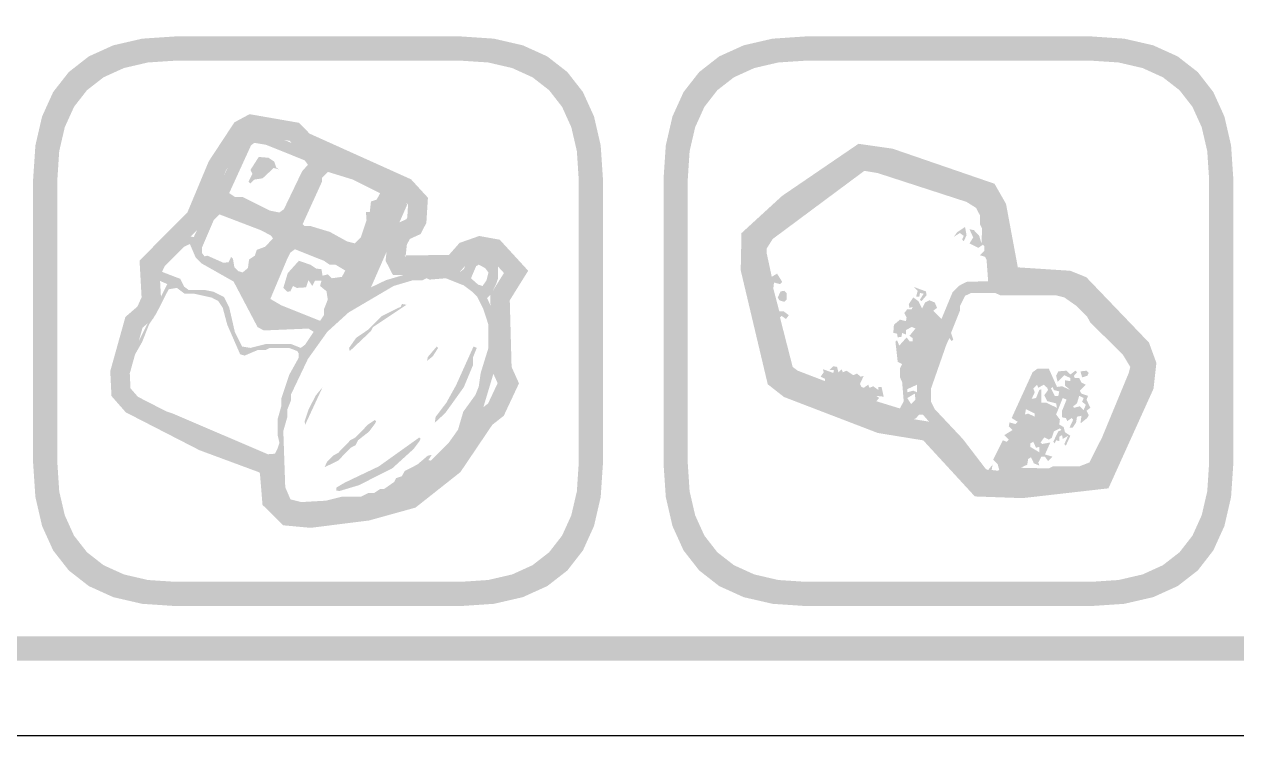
# Model space of a CAD drawing. Header units: millimetres. Extents: x 4 to 272, y 4 to 144.
# Drawn here: x 20.75 to 40.76, y 3.96 to 15.7 of the extents above; entities that cross this region are included whole.
import ezdxf

# ---------------------------------------------------------------- set-up
doc = ezdxf.new("R2010")
doc.units = ezdxf.units.MM
doc.layers.add('CUT', color=1, linetype='Continuous')
doc.layers.add('RASTER', color=7, linetype='Continuous')

msp = doc.modelspace()

# ---------------------------------------------------------------- hatches: boundary and pattern name
at = {"layer": 'RASTER'}
h = msp.add_hatch(color=7, dxfattribs=at)
h.paths.add_polyline_path([(5.2, 20.6), (5.234, 21.116), (5.337, 21.563), (5.509, 21.941), (5.75, 22.25), (6.059, 22.491), (6.438, 22.662), (6.884, 22.766), (7.4, 22.8), (64.6, 22.8), (65.116, 22.766), (65.563, 22.662), (65.941, 22.491), (66.25, 22.25), (66.491, 21.941), (66.663, 21.562), (66.766, 21.116), (66.8, 20.6), (66.8, 7.4), (66.766, 6.884), (66.663, 6.438), (66.491, 6.059), (66.25, 5.75), (65.941, 5.509), (65.563, 5.337), (65.116, 5.234), (64.6, 5.2), (7.4, 5.2), (6.884, 5.234), (6.438, 5.337), (6.059, 5.509), (5.75, 5.75), (5.509, 6.059), (5.337, 6.438), (5.234, 6.884), (5.2, 7.4)])
h.paths.add_polyline_path([(5.6, 20.6), (5.6, 7.4), (5.628, 6.978), (5.712, 6.613), (5.853, 6.303), (6.05, 6.05), (6.303, 5.853), (6.612, 5.712), (6.978, 5.628), (7.4, 5.6), (64.6, 5.6), (65.022, 5.628), (65.387, 5.712), (65.697, 5.853), (65.95, 6.05), (66.147, 6.303), (66.288, 6.613), (66.372, 6.978), (66.4, 7.4), (66.4, 20.6), (66.372, 21.022), (66.288, 21.387), (66.147, 21.697), (65.95, 21.95), (65.697, 22.147), (65.387, 22.288), (65.022, 22.372), (64.6, 22.4), (7.4, 22.4), (6.978, 22.372), (6.612, 22.288), (6.303, 22.147), (6.05, 21.95), (5.853, 21.697), (5.712, 21.388), (5.628, 21.022), (5.6, 20.6)], flags=0)
h = msp.add_hatch(color=7, dxfattribs=at)
h.paths.add_polyline_path([(20.9, 13.15), (20.937, 13.701), (21.047, 14.178), (21.23, 14.582), (21.488, 14.912), (21.818, 15.17), (22.222, 15.353), (22.699, 15.463), (23.25, 15.5), (27.95, 15.5), (28.501, 15.463), (28.978, 15.353), (29.382, 15.17), (29.713, 14.912), (29.97, 14.582), (30.153, 14.178), (30.263, 13.701), (30.3, 13.15), (30.3, 8.45), (30.263, 7.899), (30.153, 7.422), (29.97, 7.018), (29.713, 6.687), (29.382, 6.43), (28.978, 6.247), (28.501, 6.137), (27.95, 6.1), (23.25, 6.1), (22.699, 6.137), (22.222, 6.247), (21.818, 6.43), (21.488, 6.688), (21.23, 7.018), (21.047, 7.422), (20.937, 7.899), (20.9, 8.45)])
h.paths.add_polyline_path([(21.3, 13.15), (21.3, 8.45), (21.33, 7.993), (21.422, 7.597), (21.574, 7.262), (21.788, 6.988), (22.062, 6.774), (22.397, 6.622), (22.793, 6.53), (23.25, 6.5), (27.95, 6.5), (28.407, 6.53), (28.803, 6.622), (29.138, 6.774), (29.413, 6.988), (29.626, 7.262), (29.778, 7.597), (29.87, 7.993), (29.9, 8.45), (29.9, 13.15), (29.87, 13.607), (29.778, 14.003), (29.626, 14.338), (29.413, 14.612), (29.138, 14.826), (28.803, 14.978), (28.407, 15.07), (27.95, 15.1), (23.25, 15.1), (22.793, 15.07), (22.397, 14.978), (22.062, 14.826), (21.788, 14.613), (21.574, 14.338), (21.422, 14.003), (21.33, 13.607), (21.3, 13.15)], flags=0)
h = msp.add_hatch(color=7, dxfattribs=at)
h.paths.add_polyline_path([(31.3, 13.15), (31.337, 13.701), (31.447, 14.178), (31.63, 14.582), (31.888, 14.912), (32.218, 15.17), (32.622, 15.353), (33.099, 15.463), (33.65, 15.5), (38.35, 15.5), (38.901, 15.463), (39.378, 15.353), (39.782, 15.17), (40.113, 14.912), (40.37, 14.582), (40.553, 14.178), (40.663, 13.701), (40.7, 13.15), (40.7, 8.45), (40.663, 7.899), (40.553, 7.422), (40.37, 7.018), (40.113, 6.687), (39.782, 6.43), (39.378, 6.247), (38.901, 6.137), (38.35, 6.1), (33.65, 6.1), (33.099, 6.137), (32.622, 6.247), (32.218, 6.43), (31.888, 6.688), (31.63, 7.018), (31.447, 7.422), (31.337, 7.899), (31.3, 8.45)])
h.paths.add_polyline_path([(31.7, 13.15), (31.7, 8.45), (31.73, 7.993), (31.822, 7.597), (31.974, 7.262), (32.187, 6.988), (32.462, 6.774), (32.797, 6.622), (33.193, 6.53), (33.65, 6.5), (38.35, 6.5), (38.807, 6.53), (39.203, 6.622), (39.538, 6.774), (39.813, 6.988), (40.026, 7.262), (40.178, 7.597), (40.27, 7.993), (40.3, 8.45), (40.3, 13.15), (40.27, 13.607), (40.178, 14.003), (40.026, 14.338), (39.813, 14.612), (39.538, 14.826), (39.203, 14.978), (38.807, 15.07), (38.35, 15.1), (33.65, 15.1), (33.193, 15.07), (32.797, 14.978), (32.462, 14.826), (32.188, 14.613), (31.974, 14.338), (31.822, 14.003), (31.73, 13.607), (31.7, 13.15)], flags=0)
h = msp.add_hatch(color=7, dxfattribs=at)
h.paths.add_polyline_path([(24.47, 14.217), (25.288, 14.074), (25.46, 13.896), (27.134, 13.142), (27.413, 12.838), (27.387, 12.423), (27.292, 12.239), (27.115, 12.158), (27.066, 12.067), (27.043, 11.859), (27.03, 11.885), (27.76, 11.895), (27.935, 12.093), (28.26, 12.207), (28.598, 12.145), (29.067, 11.633), (28.763, 11.146), (28.793, 10.046), (28.915, 9.775), (28.664, 9.24), (28.475, 9.091), (27.948, 8.31), (27.208, 7.725), (26.441, 7.512), (25.477, 7.391), (25.022, 7.433), (24.684, 7.77), (24.641, 8.289), (24.629, 8.307), (23.644, 8.672), (22.428, 9.297), (22.192, 9.566), (22.172, 9.976), (22.422, 10.871), (22.62, 11.042), (22.689, 11.195), (22.655, 11.801), (23.446, 12.599), (23.797, 13.439), (24.22, 14.082)])
h.paths.add_polyline_path([(24.524, 13.883), (24.443, 13.839), (24.081, 13.288), (23.717, 12.418), (22.982, 11.677), (23.012, 11.135), (22.883, 10.846), (22.704, 10.692), (22.494, 9.94), (22.506, 9.693), (22.628, 9.553), (23.774, 8.965), (24.838, 8.571), (24.953, 8.397), (24.994, 7.914), (25.167, 7.741), (25.471, 7.712), (26.378, 7.827), (27.06, 8.016), (27.711, 8.53), (28.238, 9.312), (28.406, 9.444), (28.563, 9.778), (28.475, 9.973), (28.441, 11.234), (28.667, 11.596), (28.434, 11.85), (28.286, 11.877), (28.12, 11.819), (27.906, 11.577), (26.836, 11.562), (26.714, 11.798), (26.755, 12.164), (26.884, 12.405), (27.059, 12.484), (27.072, 12.51), (27.085, 12.722), (26.942, 12.877), (25.272, 13.629), (25.13, 13.777), (24.524, 13.883)], flags=0)
h = msp.add_hatch(color=7, dxfattribs=at)
h.paths.add_polyline_path([(24.494, 13.957), (24.612, 13.967), (24.932, 13.839), (26.655, 13.105), (26.984, 12.923), (27.07, 12.722), (26.473, 11.359), (26.719, 11.477), (27.261, 11.637), (27.676, 11.669), (27.932, 11.605), (28.005, 11.659), (28.082, 11.838), (28.155, 11.892), (28.347, 11.892), (28.516, 11.806), (28.57, 11.701), (28.57, 11.509), (28.538, 11.414), (28.452, 11.244), (28.388, 11.181), (28.538, 10.871), (28.57, 10.711), (28.57, 10.36), (28.538, 10.296), (28.506, 9.977), (28.315, 9.339), (28.165, 9.042), (27.846, 8.595), (27.494, 8.244), (27.207, 8.053), (26.847, 7.871), (26.527, 7.775), (26.208, 7.743), (26.144, 7.711), (25.953, 7.711), (25.634, 7.647), (25.187, 7.647), (25.018, 7.733), (24.9, 7.935), (24.9, 8.445), (24.877, 8.487), (23.974, 8.86), (23.058, 9.285), (23.112, 9.307), (23.208, 9.275), (24.772, 8.605), (24.89, 8.614), (24.932, 8.701), (24.963, 8.796), (24.932, 8.924), (24.932, 9.179), (24.995, 9.403), (24.995, 9.53), (25.123, 9.913), (25.283, 10.201), (25.283, 10.264), (25.26, 10.306), (25.123, 10.36), (24.804, 10.36), (24.74, 10.328), (24.612, 10.328), (24.389, 10.233), (24.315, 10.255), (24.102, 10.743), (24.028, 11.021), (23.952, 11.136), (23.846, 11.19), (23.559, 11.254), (23.399, 11.254), (23.272, 11.35), (23.135, 11.327), (22.93, 10.925), (22.815, 10.753), (22.697, 10.456), (22.57, 10.233), (22.506, 10.073), (22.506, 9.977), (22.442, 9.85), (22.442, 9.754), (22.496, 9.648), (22.592, 9.553), (23.039, 9.317), (22.921, 9.339), (22.56, 9.521), (22.464, 9.617), (22.41, 9.722), (22.41, 9.913), (22.506, 10.201), (23.112, 11.414), (22.911, 11.5), (22.889, 11.669), (23.026, 11.851), (23.09, 11.883), (23.294, 12.093), (23.473, 12.202), (23.549, 12.189), (24.347, 13.817), (24.411, 13.913)])
h.paths.add_polyline_path([(24.548, 13.744), (24.494, 13.702), (24.134, 12.914), (24.229, 12.85), (24.357, 12.85), (24.804, 12.626), (24.963, 12.594), (25.037, 12.649), (25.337, 13.274), (25.433, 13.383), (25.378, 13.456), (24.74, 13.712)], flags=0)
h.paths.add_polyline_path([(24.622, 13.511), (24.781, 13.498), (24.877, 13.434), (24.909, 13.338), (24.954, 13.306), (24.868, 13.329), (24.686, 13.159), (24.548, 13.137), (24.485, 13.073), (24.453, 13.105), (24.517, 13.233), (24.485, 13.297)], flags=0)
h.paths.add_polyline_path([(25.761, 13.265), (25.666, 13.169), (25.666, 13.105), (25.346, 12.403), (25.378, 12.371), (25.474, 12.371), (25.793, 12.275), (26.081, 12.116), (26.208, 12.084), (26.304, 12.18), (26.4, 12.467), (26.39, 12.604), (26.454, 12.604), (26.473, 12.776), (26.569, 12.808), (26.623, 12.914), (26.176, 13.137)], flags=0)
h.paths.add_polyline_path([(23.974, 12.563), (23.878, 12.467), (23.687, 12.02), (23.687, 11.924), (23.728, 11.87), (23.773, 11.883), (24.038, 11.765), (24.124, 11.774), (24.165, 11.86), (24.197, 11.828), (24.22, 11.691), (24.284, 11.627), (24.357, 11.605), (24.443, 11.678), (24.462, 11.819), (24.558, 11.883), (24.59, 11.978), (24.73, 12.03), (24.858, 12.17), (24.813, 12.221), (24.644, 12.307)], flags=0)
h.paths.add_polyline_path([(23.486, 12.074), (23.39, 12.03), (23.071, 11.71), (23.026, 11.615), (23.326, 11.5), (23.39, 11.372), (23.463, 11.318), (23.719, 11.318), (23.878, 11.286), (24.047, 11.2), (24.134, 11.031), (24.229, 10.616), (24.347, 10.383), (24.485, 10.36), (24.74, 10.424), (25.155, 10.424), (25.315, 10.36), (25.388, 10.415), (25.528, 10.625), (25.442, 10.679), (24.708, 10.648), (24.603, 10.702), (24.207, 11.455), (23.677, 11.755), (23.581, 11.851)], flags=0)
h.paths.add_polyline_path([(25.219, 11.988), (25.145, 11.934), (25.091, 11.828), (24.813, 11.168), (24.995, 11.062), (25.634, 10.807), (25.698, 10.903), (25.698, 10.999), (25.761, 11.158), (25.739, 11.295), (25.634, 11.382), (25.656, 11.468), (25.548, 11.468), (25.506, 11.382), (25.442, 11.477), (25.401, 11.359), (25.251, 11.35), (25.187, 11.382), (25.145, 11.295), (25.091, 11.286), (25.027, 11.35), (25.101, 11.595), (25.283, 11.797), (25.474, 11.733), (25.57, 11.669), (25.656, 11.659), (25.675, 11.551), (25.761, 11.573), (25.825, 11.509), (25.994, 11.532), (26.049, 11.637), (25.889, 11.733), (25.793, 11.733), (25.698, 11.797)], flags=0)
h.paths.add_polyline_path([(28.251, 11.733), (28.209, 11.71), (28.123, 11.509), (28.241, 11.404), (28.315, 11.382), (28.379, 11.477), (28.411, 11.605), (28.356, 11.678)], flags=0)
h.paths.add_polyline_path([(27.389, 11.509), (27.325, 11.477), (27.166, 11.477), (26.847, 11.382), (26.103, 10.944), (25.752, 10.625), (25.433, 10.178), (25.155, 9.594), (25.155, 9.498), (25.091, 9.339), (25.091, 9.211), (25.027, 8.988), (25.059, 8.062), (25.145, 7.861), (25.324, 7.816), (25.729, 7.839), (25.985, 7.903), (26.304, 7.903), (26.432, 7.966), (26.527, 7.966), (26.623, 8.03), (26.687, 8.03), (26.856, 8.148), (26.888, 8.212), (26.984, 8.244), (27.028, 8.327), (27.239, 8.436), (27.411, 8.582), (27.475, 8.595), (27.421, 8.509), (27.463, 8.499), (27.75, 8.787), (27.909, 9.01), (27.996, 9.307), (28.197, 9.585), (28.251, 9.722), (28.283, 9.945), (28.411, 10.36), (28.411, 10.743), (28.324, 11.008), (28.229, 11.2), (28.133, 11.295), (28.005, 11.391), (27.708, 11.509), (27.443, 11.487)], flags=0)
h.paths.add_polyline_path([(26.984, 11.085), (27.06, 11.072), (26.505, 10.702), (26.473, 10.638), (26.122, 10.306), (26.112, 10.36), (26.231, 10.529), (26.422, 10.657), (26.645, 10.881), (26.965, 11.04)], flags=0)
h.paths.add_polyline_path([(27.558, 10.383), (27.581, 10.36), (27.494, 10.223), (27.399, 10.146), (27.411, 10.21)], flags=0)
h.paths.add_polyline_path([(28.165, 10.383), (28.219, 10.36), (28.155, 10.201), (28.155, 10.073), (28.005, 9.712), (27.699, 9.285), (27.526, 9.125), (27.539, 9.221), (27.718, 9.457), (27.877, 9.744)], flags=0)
h.paths.add_polyline_path([(25.675, 9.712), (25.388, 9.093), (25.378, 9.147), (25.442, 9.339), (25.56, 9.572)], flags=0)
h.paths.add_polyline_path([(26.537, 9.17), (26.559, 9.147), (26.537, 9.106), (26.441, 8.978), (26.262, 8.838), (26.218, 8.755), (26.135, 8.71), (25.931, 8.499), (25.707, 8.391), (25.752, 8.487), (25.848, 8.582), (25.931, 8.627), (26.135, 8.838), (26.218, 8.882), (26.422, 9.093)], flags=0)
h.paths.add_polyline_path([(27.271, 8.882), (27.293, 8.86), (27.271, 8.819), (27.175, 8.691), (26.824, 8.372), (26.272, 8.094), (25.953, 7.998), (25.899, 8.008), (25.899, 8.053), (26.039, 8.136), (26.601, 8.404)], flags=0)
h = msp.add_hatch(color=7, dxfattribs=at)
h.paths.add_polyline_path([(34.516, 13.728), (35.08, 13.647), (36.76, 13.069), (36.95, 12.737), (37.145, 11.689), (38.01, 11.633), (38.275, 11.526), (39.308, 10.448), (39.431, 10.113), (39.384, 9.688), (38.64, 8.043), (37.222, 7.881), (36.436, 7.909), (35.585, 8.834), (34.835, 8.956), (33.287, 9.55), (33.019, 9.76), (32.573, 11.641), (32.586, 12.254), (33.257, 12.869)])
h.paths.add_polyline_path([(34.594, 13.393), (33.456, 12.618), (32.903, 12.111), (32.894, 11.676), (33.305, 9.943), (33.447, 9.831), (34.919, 9.267), (35.746, 9.132), (36.581, 8.224), (37.209, 8.201), (38.423, 8.34), (39.071, 9.773), (39.105, 10.073), (39.03, 10.274), (38.091, 11.255), (37.938, 11.317), (36.876, 11.386), (36.645, 12.625), (36.542, 12.806), (35.005, 13.335), (34.594, 13.393)], flags=0)
h = msp.add_hatch(color=7, dxfattribs=at)
h.paths.add_polyline_path([(34.624, 13.491), (34.687, 13.502), (35.2, 13.355), (36.409, 12.952), (36.604, 12.853), (36.739, 12.586), (36.911, 11.439), (37.912, 11.413), (38.07, 11.351), (38.363, 11.094), (38.487, 10.925), (39.022, 10.398), (39.132, 10.251), (39.195, 10.13), (39.195, 9.91), (38.473, 8.25), (38.205, 8.188), (37.326, 8.151), (37.252, 8.114), (36.593, 8.114), (36.325, 8.36), (36.274, 8.455), (36.105, 8.616), (36.054, 8.712), (35.577, 9.261), (35.519, 9.261), (35.467, 9.203), (35.273, 9.104), (35.053, 9.141), (33.514, 9.727), (33.32, 9.826), (33.246, 9.899), (33.147, 10.167), (32.927, 11.266), (32.818, 11.633), (32.781, 12.036), (32.88, 12.23), (32.99, 12.34), (34.309, 13.33)])
h.paths.add_polyline_path([(34.613, 13.282), (33.1, 12.157), (33.001, 11.999), (33.001, 11.926), (33.085, 11.534), (33.173, 11.585), (33.257, 11.45), (33.221, 11.413), (33.122, 11.439), (33.111, 11.34), (33.21, 10.962), (33.283, 10.962), (33.367, 10.9), (33.32, 10.837), (33.246, 10.889), (33.221, 10.863), (33.43, 10.046), (33.514, 9.984), (33.965, 9.811), (33.965, 9.848), (33.891, 9.885), (33.943, 9.958), (33.928, 10.009), (34.1, 9.947), (34.111, 9.995), (34.038, 9.995), (34.1, 10.057), (34.163, 10.046), (34.185, 9.958), (34.236, 10.009), (34.258, 9.958), (34.32, 9.984), (34.43, 9.91), (34.492, 9.936), (34.551, 9.885), (34.602, 9.899), (34.54, 9.764), (34.566, 9.716), (34.602, 9.701), (34.676, 9.753), (34.698, 9.701), (34.76, 9.727), (34.844, 9.665), (34.844, 9.716), (34.896, 9.716), (34.932, 9.555), (34.808, 9.569), (34.859, 9.533), (34.808, 9.481), (35.2, 9.36), (35.262, 9.481), (35.236, 9.8), (35.2, 9.874), (35.2, 10.02), (35.236, 10.093), (35.163, 10.13), (35.126, 10.46), (35.152, 10.486), (35.189, 10.398), (35.31, 10.533), (35.357, 10.471), (35.409, 10.471), (35.409, 10.522), (35.357, 10.559), (35.456, 10.68), (35.394, 10.706), (35.299, 10.654), (35.299, 10.581), (35.236, 10.607), (35.225, 10.544), (35.163, 10.533), (35.152, 10.596), (35.09, 10.607), (35.101, 10.742), (35.2, 10.826), (35.299, 10.801), (35.31, 10.863), (35.273, 10.936), (35.321, 10.999), (35.394, 10.999), (35.409, 11.035), (35.357, 11.021), (35.346, 11.083), (35.42, 11.193), (35.504, 11.131), (35.566, 11.01), (35.614, 11.109), (35.687, 11.145), (35.775, 11.109), (35.812, 11.021), (35.75, 10.973), (35.885, 10.837), (36.068, 11.277), (36.178, 11.387), (36.299, 11.45), (36.655, 11.461), (36.629, 11.816), (36.604, 11.864), (36.519, 11.889), (36.593, 11.963), (36.593, 12.036), (36.567, 12.062), (36.494, 12.01), (36.347, 12.084), (36.409, 12.183), (36.347, 12.318), (36.42, 12.303), (36.508, 12.208), (36.545, 12.084), (36.556, 12.329), (36.519, 12.402), (36.519, 12.549), (36.457, 12.67), (36.299, 12.769), (34.833, 13.245)], flags=0)
h.paths.add_polyline_path([(36.274, 12.355), (36.299, 12.219), (36.252, 12.12), (36.226, 12.146), (36.252, 12.208), (36.189, 12.256), (36.09, 12.194), (36.142, 12.267)], flags=0)
h.paths.add_polyline_path([(35.431, 11.365), (35.629, 11.292), (35.64, 11.23), (35.555, 11.131), (35.53, 11.156), (35.592, 11.255), (35.53, 11.266), (35.519, 11.204), (35.467, 11.204), (35.493, 11.303)], flags=0)
h.paths.add_polyline_path([(33.232, 11.292), (33.294, 11.303), (33.331, 11.266), (33.331, 11.156), (33.294, 11.12), (33.21, 11.145), (33.184, 11.193)], flags=0)
h.paths.add_polyline_path([(36.373, 11.266), (36.274, 11.219), (36.189, 11.046), (36.189, 10.973), (36.043, 10.607), (36.079, 10.497), (36.054, 10.471), (36.017, 10.522), (35.969, 10.423), (35.713, 9.69), (35.713, 9.47), (35.775, 9.349), (36.237, 8.858), (36.618, 8.36), (36.655, 8.345), (36.728, 8.433), (36.713, 8.345), (36.812, 8.334), (36.838, 8.345), (36.812, 8.444), (36.739, 8.517), (36.897, 8.836), (36.959, 8.811), (36.996, 8.847), (36.922, 8.921), (37.058, 9.005), (36.996, 9.067), (37.007, 9.13), (37.106, 9.104), (37.142, 9.141), (37.043, 9.203), (37.388, 9.958), (37.472, 10.02), (37.655, 10.02), (37.791, 9.716), (37.875, 9.727), (38.011, 9.665), (37.923, 9.738), (37.923, 9.826), (38.011, 9.811), (38.011, 9.863), (37.912, 9.91), (37.802, 9.8), (37.776, 9.899), (37.813, 9.973), (37.949, 9.984), (38.011, 9.921), (38.095, 9.984), (38.121, 9.958), (38.07, 9.899), (38.084, 9.863), (38.157, 9.863), (38.194, 9.789), (38.267, 9.753), (38.168, 9.654), (38.194, 9.606), (38.304, 9.569), (38.278, 9.507), (38.341, 9.371), (38.278, 9.324), (38.315, 9.25), (38.289, 9.203), (38.179, 9.115), (38.194, 9.24), (38.121, 9.225), (38.106, 9.13), (38.048, 9.042), (37.996, 9.042), (38.059, 9.177), (38.033, 9.203), (37.96, 9.152), (37.938, 9.203), (37.875, 9.214), (37.875, 9.324), (37.949, 9.507), (37.886, 9.533), (37.776, 9.261), (37.839, 9.177), (37.828, 9.093), (37.901, 9.056), (37.923, 8.968), (38.011, 8.91), (37.938, 8.748), (37.912, 8.774), (37.974, 8.91), (37.886, 8.858), (37.875, 8.921), (37.828, 8.895), (37.828, 8.822), (37.776, 8.836), (37.754, 8.785), (37.729, 8.811), (37.813, 8.983), (37.864, 9.005), (37.839, 9.031), (37.74, 8.983), (37.703, 8.873), (37.655, 8.847), (37.582, 8.884), (37.52, 8.8), (37.545, 8.774), (37.681, 8.8), (37.593, 8.602), (37.718, 8.565), (37.644, 8.492), (37.593, 8.565), (37.534, 8.565), (37.483, 8.47), (37.498, 8.419), (37.41, 8.455), (37.362, 8.554), (37.315, 8.528), (37.3, 8.433), (37.19, 8.382), (37.655, 8.371), (37.729, 8.408), (38.168, 8.408), (38.326, 8.47), (38.535, 8.884), (38.975, 9.947), (39, 10.046), (38.876, 10.251), (38.341, 10.779), (38.289, 10.874), (38.106, 11.057), (37.912, 11.193), (37.765, 11.23), (36.849, 11.23), (36.776, 11.266)], flags=0)
h.paths.add_polyline_path([(38.179, 9.973), (38.278, 9.984), (38.315, 9.947), (38.289, 9.899), (38.205, 9.874)], flags=0)
h.paths.add_polyline_path([(35.482, 9.753), (35.321, 9.679), (35.321, 9.628), (35.42, 9.654), (35.482, 9.628)], flags=0)
h.paths.add_polyline_path([(37.461, 9.753), (37.399, 9.69), (37.424, 9.628), (37.373, 9.518), (37.446, 9.533), (37.498, 9.665), (37.534, 9.679), (37.534, 9.459), (37.608, 9.459), (37.791, 9.371), (37.776, 9.445), (37.63, 9.481), (37.582, 9.58), (37.644, 9.665), (37.63, 9.701), (37.571, 9.753), (37.483, 9.701)], flags=0)
h.paths.add_polyline_path([(37.718, 9.716), (37.692, 9.69), (37.754, 9.569), (37.813, 9.569), (37.828, 9.643), (37.74, 9.665)], flags=0)
h.paths.add_polyline_path([(35.445, 9.606), (35.321, 9.533), (35.383, 9.434), (35.456, 9.507)], flags=0)
h.paths.add_polyline_path([(38.157, 9.569), (38.121, 9.445), (38.059, 9.397), (38.07, 9.371), (38.168, 9.397), (38.231, 9.335), (38.267, 9.423), (38.205, 9.47), (38.231, 9.533)], flags=0)
h.paths.add_polyline_path([(37.278, 9.349), (37.263, 9.261), (37.315, 9.276), (37.424, 9.225), (37.424, 9.276)], flags=0)
h.paths.add_polyline_path([(37.399, 8.811), (37.351, 8.785), (37.351, 8.726), (37.498, 8.638), (37.498, 8.726), (37.446, 8.712)], flags=0)

# ---------------------------------------------------------------- linework, layer by layer
at = {"layer": 'CUT'}
msp.add_lwpolyline([(65.001, 3.96), (6.999, 3.96)], dxfattribs=at)

doc.saveas('drawing.dxf')
